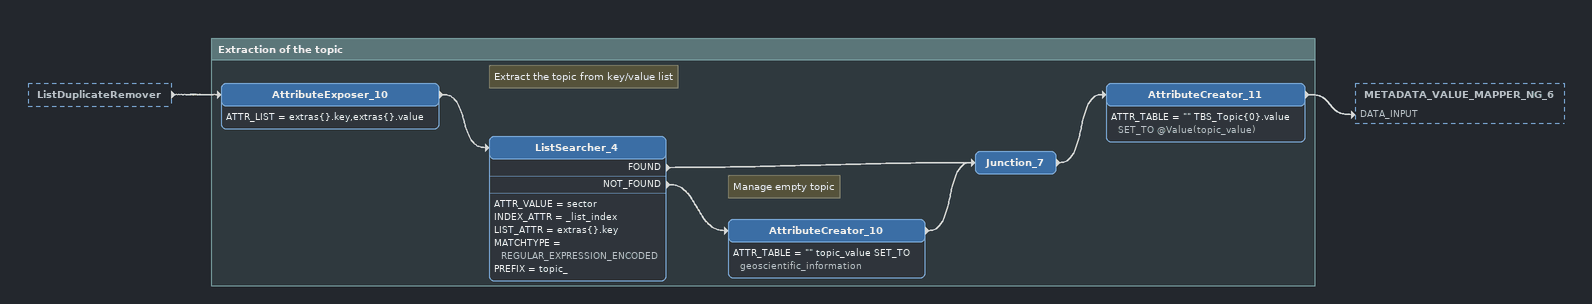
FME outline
ListDuplicateRemover [outside]
    -> AttributeExposer_10

Bookmark: Extraction of the topic
AttributeExposer_10
    ATTR_LIST = extras{}.key,extras{}.value
    -> ListSearcher_4
Note: Extract the topic from key/value list
ListSearcher_4
    ATTR_VALUE = sector
    INDEX_ATTR = _list_index
    LIST_ATTR = extras{}.key
    MATCHTYPE = REGULAR_EXPRESSION_ENCODED
    PREFIX = topic_
    FOUND -> Junction_7
    NOT_FOUND -> AttributeCreator_10
Note: Manage empty topic
AttributeCreator_10
    ATTR_TABLE = "" topic_value SET_TO geoscientific_information
    -> Junction_7
Junction_7
    -> AttributeCreator_11
AttributeCreator_11
    ATTR_TABLE = "" TBS_Topic{0}.value SET_TO @Value(topic_value)
    -> METADATA_VALUE_MAPPER_NG_6 [DATA_INPUT]
